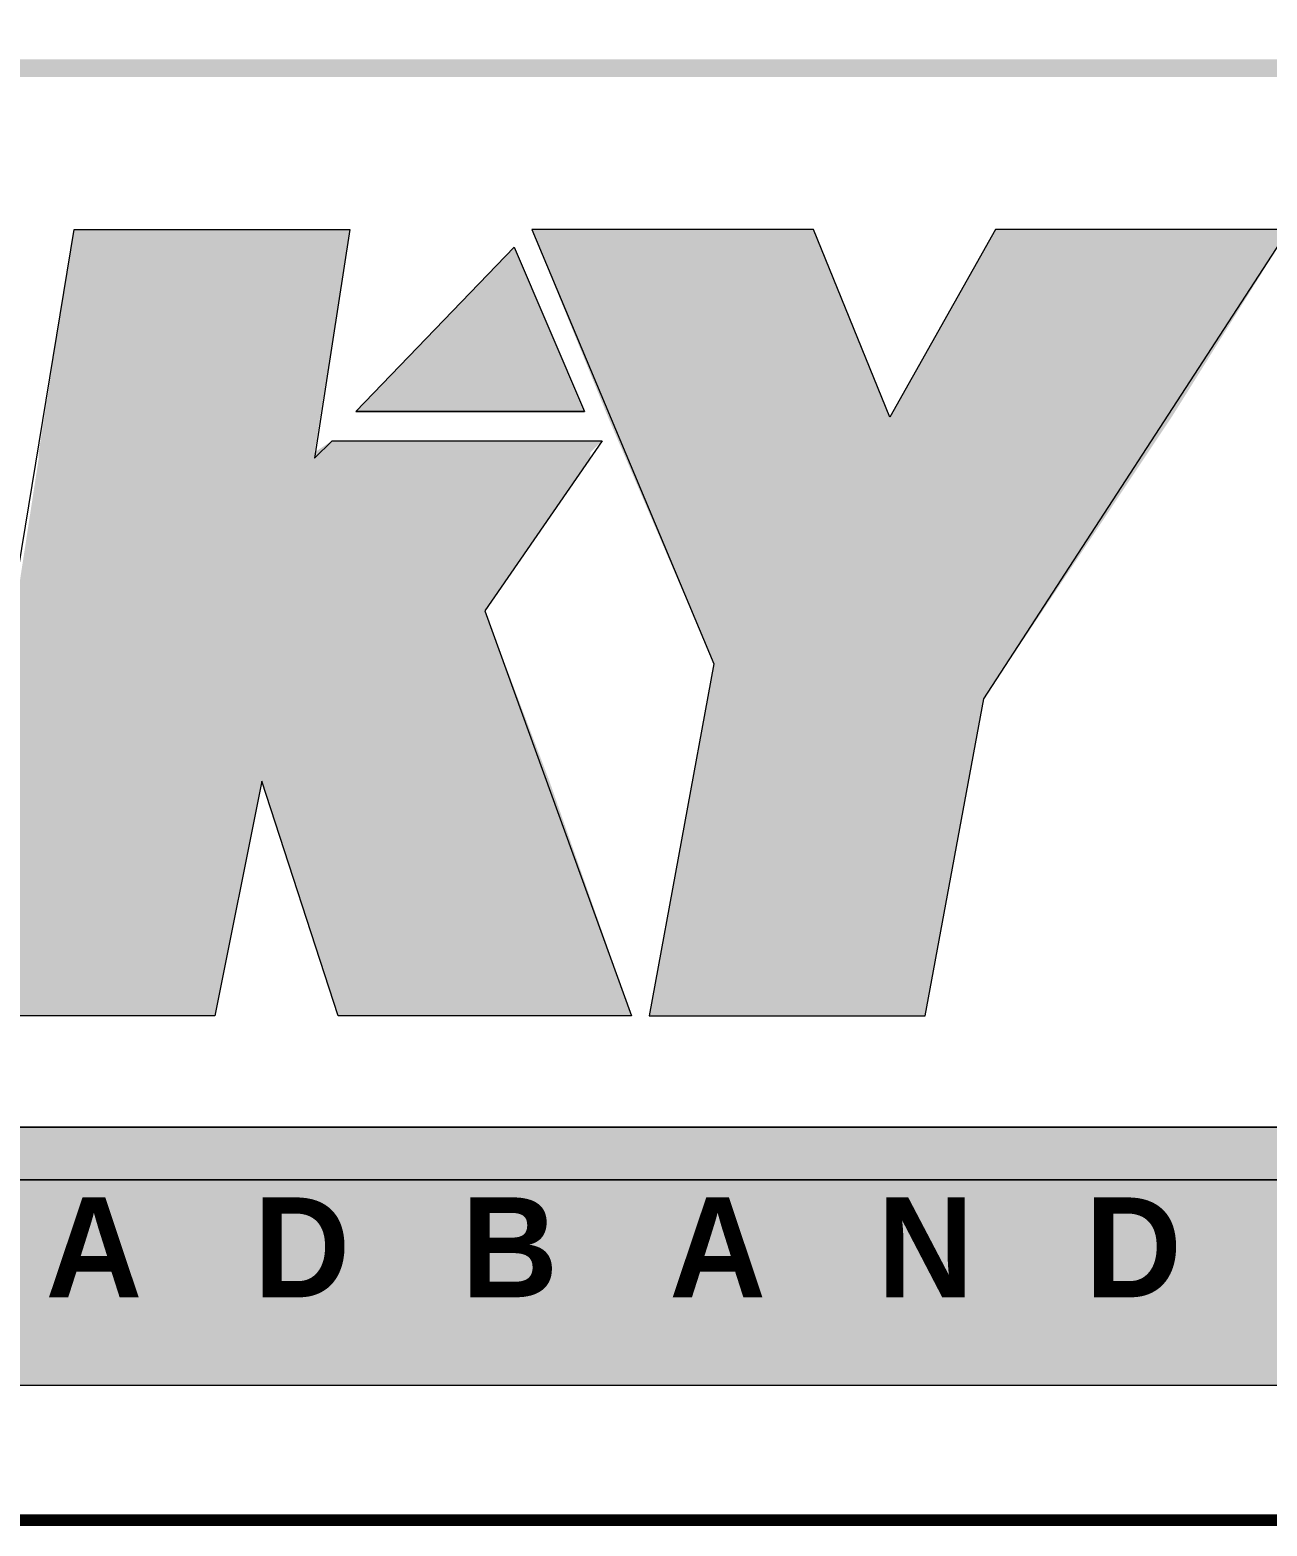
# Model space of a CAD drawing. Header units: millimetres. Extents: x 3.6 to 37.8, y 0.6 to 28.7.
# Drawn here: x 4.2 to 5.079, y 0.595 to 1.658 of the extents above; entities that cross this region are included whole.
import ezdxf

# ---------------------------------------------------------------- set-up
doc = ezdxf.new("R2010")
doc.units = ezdxf.units.MM
doc.layers.add('PDF_0', color=7, linetype='Continuous')
doc.layers.add('PDF_Text', color=4, linetype='Continuous')
doc.layers.add('PDF_a1$logo$mngr$FRAME-TB', color=172, linetype='Continuous', true_color=0x0000dd)
doc.styles.add('PDF Century Gothic Bold', font='GOTHICB.TTF')

msp = doc.modelspace()

# ---------------------------------------------------------------- linework, layer by layer
at = {"layer": 'PDF_0', "lineweight": 0, "const_width": 0.00834}
msp.add_lwpolyline([(37.7648, 0.5988), (37.7648, 28.6993), (3.5681, 28.6993), (3.5681, 0.5988)], close=True, dxfattribs=at)
at = {"layer": 'PDF_0', "transparency": 33554559}
for points in [[(3.5681, 1.6371), (3.5681, 1.6246), (37.7648, 1.6371)], [(3.5681, 1.6246), (37.7648, 1.6371), (37.7648, 1.6246)]]:
    msp.add_solid(points, dxfattribs=at)
at = {"layer": 'PDF_a1$logo$mngr$FRAME-TB', "color": 5, "lineweight": 13}
for points in [[(4.4187, 0.9574), (4.3645, 1.1242), (4.3311, 0.9574), (4.1393, 0.9574), (4.2311, 1.5162), (4.427, 1.5162), (4.402, 1.3536), (4.4145, 1.3661), (4.6063, 1.3661), (4.5229, 1.2452), (4.6272, 0.9574)], [(4.6397, 0.9574), (4.8357, 0.9574), (4.8774, 1.1826), (5.0942, 1.5162), (4.8857, 1.5162), (4.8107, 1.3828), (4.7565, 1.5162), (4.5563, 1.5162), (4.6856, 1.2076)]]:
    msp.add_lwpolyline(points, close=True, dxfattribs=at)
at = {"layer": 'PDF_a1$logo$mngr$FRAME-TB', "color": 1, "lineweight": 9}
msp.add_lwpolyline([(4.4312, 1.3869), (4.5438, 1.5037), (4.5938, 1.3869), (4.4312, 1.3869), (4.5938, 1.3869)], dxfattribs=at)
at = {"layer": 'PDF_a1$logo$mngr$FRAME-TB', "color": 1, "lineweight": 0}
msp.add_lwpolyline([(4.5938, 1.3869), (4.4312, 1.3869), (4.5938, 1.3869)], close=True, dxfattribs=at)
at = {"layer": 'PDF_a1$logo$mngr$FRAME-TB', "color": 5, "lineweight": 13}
msp.add_lwpolyline([(4.4354, 1.3661), (4.5855, 1.3661)], dxfattribs=at)
at = {"layer": 'PDF_a1$logo$mngr$FRAME-TB', "lineweight": 0}
for points in [[(5.0859, 0.8782), (3.714, 0.8782), (5.0859, 0.8782)], [(5.1234, 0.8407), (3.6765, 0.8407), (5.1234, 0.8407)]]:
    msp.add_lwpolyline(points, dxfattribs=at)
at = {"layer": 'PDF_a1$logo$mngr$FRAME-TB', "lineweight": 9}
for points in [[(3.7223, 0.8782), (5.0775, 0.8782)], [(5.1234, 0.8324), (5.1234, 0.6947), (3.6723, 0.6947), (3.6723, 0.8324)]]:
    msp.add_lwpolyline(points, dxfattribs=at)
at = {"layer": 'PDF_a1$logo$mngr$FRAME-TB', "transparency": 33554559}
for points in [[(4.2311, 1.5162), (4.402, 1.3578), (4.206, 1.3578)], [(4.427, 1.5162), (4.2311, 1.5162), (4.402, 1.3578)], [(4.7565, 1.5162), (4.5563, 1.5162), (4.8107, 1.3828)], [(4.5563, 1.5162), (4.8107, 1.3828), (4.6105, 1.3828)], [(4.8857, 1.5162), (5.0108, 1.3828), (4.8107, 1.3828)], [(5.0942, 1.5162), (4.8857, 1.5162), (5.0108, 1.3828)], [(4.6105, 1.3828), (4.8107, 1.3828), (4.8107, 1.3828)], [(4.8107, 1.3828), (4.8107, 1.3828), (4.6105, 1.3828)], [(5.0108, 1.3828), (4.6105, 1.3828), (4.8941, 1.2076)], [(4.6105, 1.3828), (4.8941, 1.2076), (4.6856, 1.2076)], [(4.8107, 1.3828), (5.0108, 1.3828), (5.0108, 1.3828)], [(5.0108, 1.3828), (5.0108, 1.3828), (4.8107, 1.3828)], [(4.4145, 1.3661), (4.598, 1.3578), (4.402, 1.3578)], [(4.4145, 1.3661), (4.6063, 1.3661), (4.6063, 1.3661)], [(4.6063, 1.3661), (4.4145, 1.3661), (4.598, 1.3578)], [(4.206, 1.3536), (4.5229, 1.2452), (4.1894, 1.2452)], [(4.402, 1.3578), (4.206, 1.3578), (4.402, 1.3536)], [(4.206, 1.3578), (4.402, 1.3536), (4.206, 1.3536)], [(4.598, 1.3536), (4.206, 1.3536), (4.5229, 1.2452)], [(4.598, 1.3578), (4.402, 1.3578), (4.598, 1.3536)], [(4.402, 1.3578), (4.598, 1.3536), (4.402, 1.3536)], [(4.1894, 1.2452), (4.5688, 1.1242), (4.1685, 1.1242)], [(4.5229, 1.2452), (4.1894, 1.2452), (4.5688, 1.1242)], [(4.6856, 1.2076), (4.8774, 1.1826), (4.6814, 1.1826)], [(4.8941, 1.2076), (4.6856, 1.2076), (4.8774, 1.1826)], [(4.6814, 1.1826), (4.8357, 0.9574), (4.6397, 0.9574)], [(4.8774, 1.1826), (4.6814, 1.1826), (4.8357, 0.9574)], [(4.1685, 1.1242), (4.3311, 0.9574), (4.1393, 0.9574)], [(4.1685, 1.1242), (4.3645, 1.1242), (4.3645, 1.1242)], [(4.3645, 1.1242), (4.3645, 1.1242), (4.1685, 1.1242)], [(4.3645, 1.1242), (4.1685, 1.1242), (4.3311, 0.9574)], [(4.3645, 1.1242), (4.5688, 1.1242), (4.5688, 1.1242)], [(4.5688, 1.1242), (4.5688, 1.1242), (4.3645, 1.1242)], [(4.5688, 1.1242), (4.3645, 1.1242), (4.6272, 0.9574)], [(4.3645, 1.1242), (4.6272, 0.9574), (4.4187, 0.9574)], [(3.6973, 0.8741), (5.1026, 0.8699), (3.6932, 0.8699)], [(3.7015, 0.8741), (5.1026, 0.8741), (3.6973, 0.8741)], [(5.1026, 0.8741), (3.6973, 0.8741), (5.1026, 0.8699)], [(5.0942, 0.8741), (3.7057, 0.8741), (3.7015, 0.8741)], [(5.0942, 0.8741), (3.7015, 0.8741), (5.1026, 0.8741)], [(3.714, 0.8782), (5.0942, 0.8741), (3.7057, 0.8741)], [(3.7057, 0.8741), (5.0942, 0.8741), (5.0942, 0.8741)], [(3.7223, 0.8782), (5.0859, 0.8782), (3.714, 0.8782)], [(3.714, 0.8782), (5.0859, 0.8782), (5.0859, 0.8782)], [(5.0859, 0.8782), (3.714, 0.8782), (5.0942, 0.8741)], [(5.0775, 0.8782), (3.7223, 0.8782), (5.0859, 0.8782)], [(3.6848, 0.8615), (5.1151, 0.8574), (3.6806, 0.8574)], [(3.689, 0.8657), (5.1151, 0.8615), (3.6848, 0.8615)], [(5.1151, 0.8615), (3.6848, 0.8615), (5.1151, 0.8574)], [(3.6932, 0.8657), (5.1109, 0.8657), (3.689, 0.8657)], [(5.1109, 0.8657), (3.689, 0.8657), (5.1151, 0.8615)], [(5.1026, 0.8699), (3.6932, 0.8699), (5.1067, 0.8657)], [(3.6932, 0.8699), (5.1067, 0.8657), (3.6932, 0.8657)], [(5.1067, 0.8657), (3.6932, 0.8657), (5.1109, 0.8657)], [(3.6806, 0.8532), (5.1192, 0.849), (3.6765, 0.849)], [(5.1151, 0.8574), (3.6806, 0.8574), (5.1192, 0.8532)], [(3.6806, 0.8574), (5.1192, 0.8532), (3.6806, 0.8532)], [(5.1192, 0.8532), (3.6806, 0.8532), (5.1192, 0.849)], [(3.6765, 0.8407), (5.1234, 0.8324), (3.6723, 0.8324)], [(5.1234, 0.849), (5.1234, 0.849), (3.6765, 0.849)], [(5.1234, 0.849), (3.6765, 0.849), (5.1192, 0.849)], [(5.1234, 0.849), (3.6765, 0.849), (5.1234, 0.8407)], [(3.6765, 0.849), (5.1234, 0.8407), (3.6765, 0.8407)], [(3.6765, 0.8407), (5.1234, 0.8407), (5.1234, 0.8407)], [(5.1234, 0.8407), (3.6765, 0.8407), (5.1234, 0.8324)], [(5.1234, 0.8324), (3.6723, 0.8324), (5.1234, 0.6947)], [(3.6723, 0.8324), (5.1234, 0.6947), (3.6723, 0.6947)]]:
    msp.add_solid(points, dxfattribs=at)
at = {"layer": 'PDF_a1$logo$mngr$FRAME-TB', "color": 1, "transparency": 33554559}
msp.add_solid([(4.5438, 1.5037), (4.5938, 1.3869), (4.4312, 1.3869)], dxfattribs=at)

# ---------------------------------------------------------------- texts
at = {"layer": 'PDF_Text', "color": 254, "true_color": 0xdbdbdb, "insert": (3.7626, 0.7923), "char_height": 0.070997, "attachment_point": 4, "style": 'PDF Century Gothic Bold'}
msp.add_mtext('B   R   O   A   D   B   A   N   D', dxfattribs=at)

doc.saveas('drawing.dxf')
